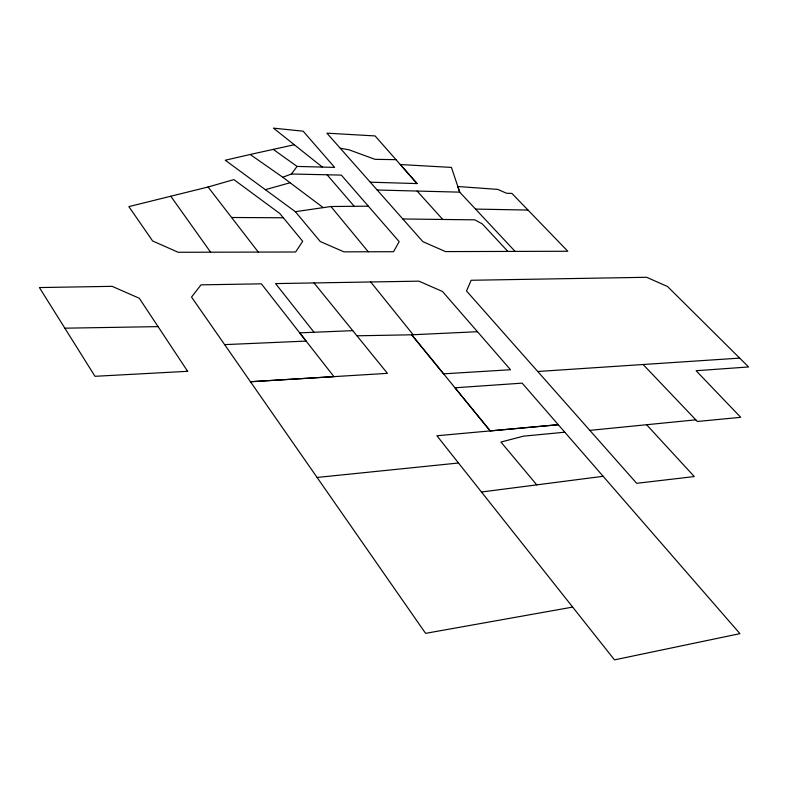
<?xml version="1.0" encoding="UTF-8"?>
<svg xmlns="http://www.w3.org/2000/svg" width="788" height="788" viewBox="0 0 788 788"><rect width="100%" height="100%" fill="white"/><g stroke="black" fill="none" stroke-linecap="round" stroke-linejoin="round"><path stroke-width="1.18" d="M291.452 174L341.332 175.103L399.161 241.611L393.567 251.717L343.923 251.845L320.263 241.532L295.342 211.677L225.24 160.23L250.17 154.478L282.774 177.251L291.452 174L297.066 166.435L334.634 167.391L303.173 131.202L273.416 128.129L322.361 167.076M208.062 187.002L233.878 179.615L279.848 213.538L302.69 241.295L295.628 251.983L178.196 252.278L152.636 240.99L128.868 206.614L208.062 187.002L258.267 252.061M265.359 189.672L290.102 182.747M250.17 154.478L294.298 144.746M572.669 607.095L425.599 633.345L191.523 297.056L201.048 284.842L261.389 283.838L306.128 341.086L224.639 344.632M295.342 211.677L330.94 206.515L368.36 206.17M356.944 335.796L411.7 334.801L490.215 430.918L558.278 424.702L436.907 435.764L481.478 492.007L603.135 476.297M317.101 477.449L458.488 463.009M589.848 430.366L695.814 419.837M564.819 432.218L523.547 436.158L500.922 442.038L536.766 484.856M537.761 371.493L739.676 358.116M477.429 331.709L411.7 334.801L443.605 373.837L510.506 369.73L442.492 291.491L418.921 281.158L275.573 283.591L314.018 332.26M352.758 330.645L299.696 332.861L333.945 376.644L250.456 381.737L387.43 373.354L314.018 282.931M64.843 328.182L158.073 326.626M370.281 182.195L417.069 183.584L375.088 135.93L326.902 133.172L422.88 241.66L445.476 251.589L567.813 251.264L511.924 193.415L506.457 193.237L497.839 189.406L457.808 186.5L459.709 192.154L515.106 251.402M231.583 217.498L283.335 217.764M402.826 218.975L474.8 219.842L482.266 223.891L507.866 251.421M395.98 159.639L375.058 159.353L348.887 149.759L340.278 148.272M475.548 209.086L528.009 210.061M377.186 190.007L459.709 192.154L451.445 167.42L400.294 164.534L417.069 183.584M273.249 149.375L297.066 166.435M282.774 177.251L323.238 207.638M643.116 364.519L697.38 421.481L740.73 417.315L696.1 370.724L748.6 366.962L667.554 286.536L646.633 277.287L471.155 280.272L466.516 290.979L636.665 483.31L694.297 476.563L646.593 424.722M417.098 191.041L442.767 219.458M327.089 174.788L354.226 206.298M330.94 206.515L368.252 251.766M490.215 430.918L454.981 387.785L522.149 383.145L739.932 633.641L614.492 659.871L481.478 492.007M370.715 281.986L413.168 334.733M170.769 196.222L210.603 252.18M187.642 371.306L94.993 376.309L39.4 287.561L112.142 286.339L139.309 298.278L187.642 371.306"/></g></svg>
